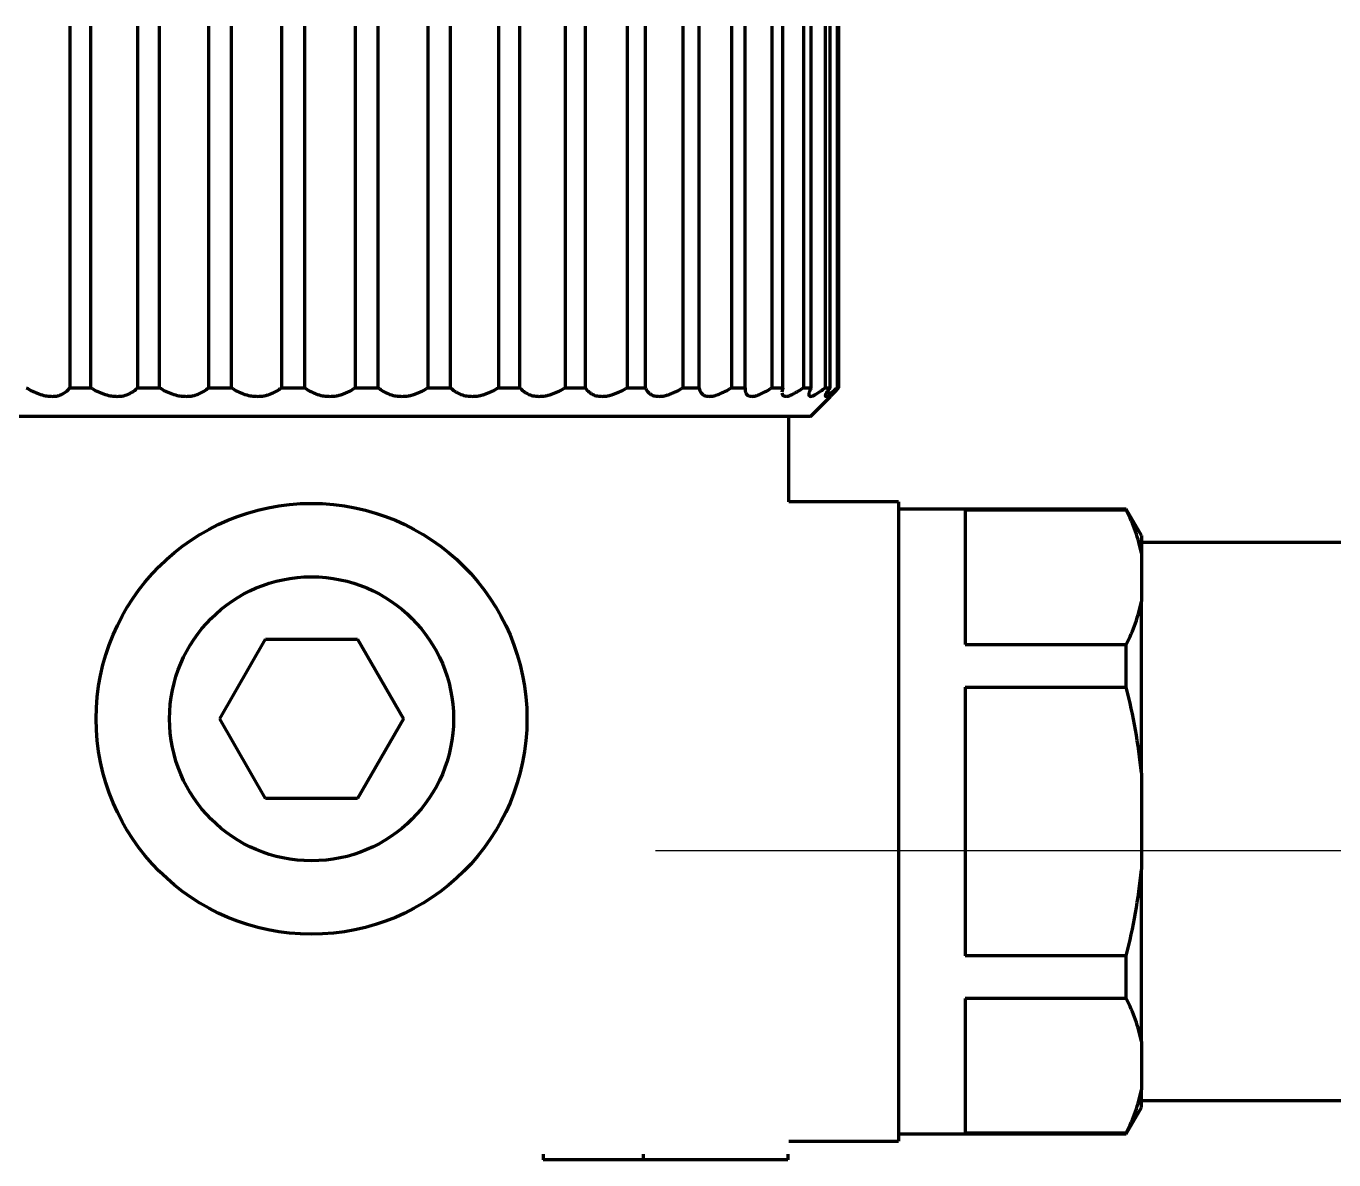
# Model space of a CAD drawing. Header units: inches. Extents: x -2898 to 7248, y 606 to 5598.
# Drawn here: x 2848.18 to 2893.4, y 2322.14 to 2361.34 of the extents above; entities that cross this region are included whole.
import ezdxf

# ---------------------------------------------------------------- set-up
doc = ezdxf.new("R2010")
doc.units = ezdxf.units.IN

# ---------------------------------------------------------------- blocks, each defined once
blk = doc.blocks.new('A$C773D0E90')
at = {"color": 4}
blk.add_line((-50, 0), (50, 0), dxfattribs=at)

msp = doc.modelspace()

# ---------------------------------------------------------------- linework, layer by layer
at = {"linetype": 'Continuous', "lineweight": 70}
for p, q in [((2849.687, 2361.343), (2849.687, 2348.843)), ((2850.41, 2348.843), (2850.41, 2361.343)), ((2852.026, 2361.343), (2852.026, 2348.843)), ((2852.791, 2348.843), (2852.791, 2361.343)), ((2854.483, 2361.343), (2854.483, 2348.843)), ((2855.275, 2348.843), (2855.275, 2361.343)), ((2857.008, 2361.343), (2857.008, 2348.843)), ((2857.812, 2348.843), (2857.812, 2361.343)), ((2859.554, 2361.343), (2859.554, 2348.843)), ((2860.354, 2348.843), (2860.354, 2361.343)), ((2862.071, 2361.343), (2862.071, 2348.843)), ((2862.851, 2348.843), (2862.851, 2361.343)), ((2864.509, 2361.343), (2864.509, 2348.843)), ((2865.255, 2348.843), (2865.255, 2361.343)), ((2866.822, 2361.343), (2866.822, 2348.843)), ((2867.518, 2348.843), (2867.518, 2361.343)), ((2868.963, 2361.343), (2868.963, 2348.843)), ((2869.597, 2348.843), (2869.597, 2361.343)), ((2870.892, 2361.343), (2870.892, 2348.843)), ((2871.451, 2348.843), (2871.451, 2361.343)), ((2872.572, 2361.343), (2872.572, 2348.843)), ((2873.044, 2348.843), (2873.044, 2361.343)), ((2873.968, 2361.343), (2873.968, 2348.843)), ((2874.346, 2348.843), (2874.346, 2361.343)), ((2875.055, 2361.343), (2875.055, 2348.843)), ((2875.33, 2348.843), (2875.33, 2361.343)), ((2875.81, 2361.343), (2875.81, 2348.843)), ((2875.978, 2348.843), (2875.978, 2361.343)), ((2876.22, 2361.343), (2876.22, 2348.843)), ((2876.276, 2348.843), (2876.276, 2361.343)), ((2849.687, 2348.843), (2850.41, 2348.843)), ((2852.026, 2348.843), (2852.791, 2348.843)), ((2854.483, 2348.843), (2855.275, 2348.843)), ((2857.008, 2348.843), (2857.812, 2348.843)), ((2859.554, 2348.843), (2860.354, 2348.843)), ((2862.071, 2348.843), (2862.851, 2348.843)), ((2864.509, 2348.843), (2865.255, 2348.843)), ((2866.822, 2348.843), (2867.518, 2348.843)), ((2868.963, 2348.843), (2869.597, 2348.843)), ((2870.892, 2348.843), (2871.451, 2348.843)), ((2872.572, 2348.843), (2873.044, 2348.843)), ((2873.968, 2348.843), (2874.346, 2348.843)), ((2874.346, 2348.843), (2874.316, 2348.684)), ((2875.055, 2348.843), (2875.33, 2348.843)), ((2875.81, 2348.843), (2875.978, 2348.843)), ((2876.22, 2348.843), (2876.276, 2348.843)), ((2875.297, 2347.843), (2875.997, 2348.543)), ((2875.297, 2347.843), (2840.797, 2347.843)), ((2874.547, 2344.893), (2874.547, 2347.843)), ((2878.347, 2344.893), (2874.547, 2344.893)), ((2878.347, 2344.893), (2878.347, 2322.793)), ((2886.222, 2344.643), (2878.347, 2344.643)), ((2880.647, 2344.61), (2880.647, 2339.964)), ((2886.222, 2344.61), (2880.647, 2344.61)), ((2886.222, 2344.61), (2886.222, 2344.643)), ((2886.747, 2343.734), (2886.222, 2344.643)), ((2886.747, 2343.734), (2886.747, 2343.12)), ((2897.147, 2343.493), (2886.747, 2343.493)), ((2886.747, 2343.12), (2886.747, 2341.454)), ((2886.747, 2335.509), (2886.747, 2341.454)), ((2854.872, 2337.393), (2856.459, 2340.143)), ((2856.459, 2340.143), (2859.635, 2340.143)), ((2859.635, 2340.143), (2861.222, 2337.393)), ((2880.647, 2339.964), (2886.222, 2339.964)), ((2886.222, 2338.488), (2886.222, 2339.964)), ((2880.647, 2338.488), (2880.647, 2329.198)), ((2880.647, 2338.488), (2886.222, 2338.488)), ((2856.459, 2334.643), (2854.872, 2337.393)), ((2861.222, 2337.393), (2859.635, 2334.643)), ((2886.747, 2335.509), (2886.747, 2332.178)), ((2859.635, 2334.643), (2856.459, 2334.643)), ((2886.747, 2326.232), (2886.747, 2332.178)), ((2886.222, 2329.198), (2880.647, 2329.198)), ((2886.222, 2327.722), (2886.222, 2329.198)), ((2880.647, 2327.722), (2880.647, 2323.077)), ((2886.222, 2327.722), (2880.647, 2327.722)), ((2886.747, 2326.232), (2886.747, 2324.567)), ((2886.747, 2323.952), (2886.747, 2324.567)), ((2886.747, 2324.193), (2897.147, 2324.193)), ((2886.222, 2323.043), (2886.747, 2323.952)), ((2880.647, 2323.077), (2886.222, 2323.077)), ((2886.222, 2323.077), (2886.222, 2323.043)), ((2874.547, 2322.793), (2878.347, 2322.793)), ((2878.347, 2323.043), (2886.222, 2323.043)), ((2866.053, 2322.343), (2866.053, 2322.143)), ((2869.517, 2322.343), (2869.517, 2322.143)), ((2874.517, 2322.343), (2874.517, 2322.143)), ((2869.517, 2322.143), (2866.053, 2322.143)), ((2874.517, 2322.143), (2869.517, 2322.143))]:
    msp.add_line(p, q, dxfattribs=at)
for radius in [7.45, 4.91]:
    msp.add_circle((2858.047, 2337.393), radius, dxfattribs=at)
for points, knots in [([(2848.178, 2348.843), (2848.248, 2348.8), (2848.32, 2348.759), (2848.43, 2348.705), (2848.468, 2348.688), (2848.524, 2348.664), (2848.543, 2348.656), (2848.582, 2348.641), (2848.601, 2348.634), (2848.696, 2348.601), (2848.772, 2348.58), (2848.886, 2348.558), (2848.923, 2348.553), (2848.98, 2348.547), (2848.998, 2348.546), (2849.035, 2348.544), (2849.053, 2348.543), (2849.142, 2348.543), (2849.209, 2348.55), (2849.289, 2348.568), (2849.304, 2348.572), (2849.334, 2348.581), (2849.379, 2348.596), (2849.419, 2348.614), (2849.471, 2348.64), (2849.496, 2348.655), (2849.542, 2348.687), (2849.563, 2348.705), (2849.624, 2348.759), (2849.658, 2348.8), (2849.687, 2348.843)], [0, 0, 0, 0, 0.125, 0.125, 0.1875, 0.1875, 0.21875, 0.21875, 0.25, 0.25, 0.375, 0.375, 0.4375, 0.4375, 0.46875, 0.46875, 0.5, 0.5, 0.625, 0.625, 0.65625, 0.65625, 0.6875, 0.75, 0.75, 0.8125, 0.8125, 0.875, 0.875, 1, 1, 1, 1]), ([(2850.41, 2348.843), (2850.479, 2348.8), (2850.55, 2348.759), (2850.66, 2348.705), (2850.697, 2348.688), (2850.754, 2348.664), (2850.774, 2348.656), (2850.812, 2348.641), (2850.832, 2348.634), (2850.929, 2348.601), (2851.008, 2348.58), (2851.126, 2348.558), (2851.165, 2348.553), (2851.225, 2348.547), (2851.244, 2348.546), (2851.283, 2348.544), (2851.302, 2348.543), (2851.398, 2348.543), (2851.471, 2348.55), (2851.558, 2348.568), (2851.576, 2348.572), (2851.609, 2348.581), (2851.659, 2348.596), (2851.705, 2348.614), (2851.765, 2348.64), (2851.793, 2348.655), (2851.847, 2348.687), (2851.873, 2348.705), (2851.946, 2348.759), (2851.988, 2348.8), (2852.026, 2348.843)], [0, 0, 0, 0, 0.125, 0.125, 0.1875, 0.1875, 0.21875, 0.21875, 0.25, 0.25, 0.375, 0.375, 0.4375, 0.4375, 0.46875, 0.46875, 0.5, 0.5, 0.625, 0.625, 0.65625, 0.65625, 0.6875, 0.75, 0.75, 0.8125, 0.8125, 0.875, 0.875, 1, 1, 1, 1]), ([(2852.791, 2348.843), (2852.857, 2348.8), (2852.926, 2348.759), (2853.033, 2348.705), (2853.07, 2348.688), (2853.126, 2348.664), (2853.145, 2348.656), (2853.184, 2348.641), (2853.203, 2348.634), (2853.301, 2348.601), (2853.38, 2348.58), (2853.5, 2348.558), (2853.541, 2348.553), (2853.602, 2348.547), (2853.623, 2348.546), (2853.663, 2348.544), (2853.683, 2348.543), (2853.783, 2348.543), (2853.86, 2348.55), (2853.954, 2348.568), (2853.973, 2348.572), (2854.01, 2348.581), (2854.063, 2348.596), (2854.115, 2348.614), (2854.18, 2348.64), (2854.212, 2348.655), (2854.274, 2348.687), (2854.303, 2348.705), (2854.386, 2348.759), (2854.437, 2348.8), (2854.483, 2348.843)], [0, 0, 0, 0, 0.125, 0.125, 0.1875, 0.1875, 0.21875, 0.21875, 0.25, 0.25, 0.375, 0.375, 0.4375, 0.4375, 0.46875, 0.46875, 0.5, 0.5, 0.625, 0.625, 0.65625, 0.65625, 0.6875, 0.75, 0.75, 0.8125, 0.8125, 0.875, 0.875, 1, 1, 1, 1]), ([(2855.275, 2348.843), (2855.336, 2348.8), (2855.401, 2348.759), (2855.504, 2348.705), (2855.539, 2348.688), (2855.594, 2348.664), (2855.613, 2348.656), (2855.65, 2348.641), (2855.669, 2348.634), (2855.764, 2348.601), (2855.843, 2348.58), (2855.963, 2348.558), (2856.004, 2348.553), (2856.066, 2348.547), (2856.087, 2348.546), (2856.128, 2348.544), (2856.149, 2348.543), (2856.251, 2348.543), (2856.332, 2348.55), (2856.43, 2348.568), (2856.45, 2348.572), (2856.488, 2348.581), (2856.546, 2348.596), (2856.6, 2348.614), (2856.671, 2348.64), (2856.706, 2348.655), (2856.773, 2348.687), (2856.805, 2348.705), (2856.898, 2348.759), (2856.955, 2348.8), (2857.008, 2348.843)], [0, 0, 0, 0, 0.125, 0.125, 0.1875, 0.1875, 0.21875, 0.21875, 0.25, 0.25, 0.375, 0.375, 0.4375, 0.4375, 0.46875, 0.46875, 0.5, 0.5, 0.625, 0.625, 0.65625, 0.65625, 0.6875, 0.75, 0.75, 0.8125, 0.8125, 0.875, 0.875, 1, 1, 1, 1]), ([(2857.812, 2348.843), (2857.868, 2348.8), (2857.928, 2348.759), (2858.025, 2348.705), (2858.058, 2348.688), (2858.11, 2348.664), (2858.127, 2348.656), (2858.163, 2348.641), (2858.181, 2348.634), (2858.273, 2348.601), (2858.348, 2348.58), (2858.467, 2348.558), (2858.507, 2348.553), (2858.569, 2348.547), (2858.59, 2348.546), (2858.631, 2348.544), (2858.652, 2348.543), (2858.754, 2348.543), (2858.836, 2348.55), (2858.937, 2348.568), (2858.958, 2348.572), (2858.998, 2348.581), (2859.057, 2348.596), (2859.114, 2348.614), (2859.189, 2348.64), (2859.226, 2348.655), (2859.297, 2348.687), (2859.332, 2348.705), (2859.433, 2348.759), (2859.495, 2348.8), (2859.554, 2348.843)], [0, 0, 0, 0, 0.125, 0.125, 0.1875, 0.1875, 0.21875, 0.21875, 0.25, 0.25, 0.375, 0.375, 0.4375, 0.4375, 0.46875, 0.46875, 0.5, 0.5, 0.625, 0.625, 0.65625, 0.65625, 0.6875, 0.75, 0.75, 0.8125, 0.8125, 0.875, 0.875, 1, 1, 1, 1]), ([(2860.354, 2348.843), (2860.404, 2348.8), (2860.457, 2348.759), (2860.545, 2348.705), (2860.576, 2348.688), (2860.624, 2348.664), (2860.64, 2348.656), (2860.674, 2348.641), (2860.691, 2348.634), (2860.776, 2348.601), (2860.848, 2348.58), (2860.962, 2348.558), (2861.001, 2348.553), (2861.062, 2348.547), (2861.082, 2348.546), (2861.122, 2348.544), (2861.142, 2348.543), (2861.244, 2348.543), (2861.325, 2348.55), (2861.427, 2348.568), (2861.448, 2348.572), (2861.488, 2348.581), (2861.549, 2348.596), (2861.607, 2348.614), (2861.685, 2348.64), (2861.723, 2348.655), (2861.797, 2348.687), (2861.834, 2348.705), (2861.94, 2348.759), (2862.007, 2348.8), (2862.071, 2348.843)], [0, 0, 0, 0, 0.125, 0.125, 0.1875, 0.1875, 0.21875, 0.21875, 0.25, 0.25, 0.375, 0.375, 0.4375, 0.4375, 0.46875, 0.46875, 0.5, 0.5, 0.625, 0.625, 0.65625, 0.65625, 0.6875, 0.75, 0.75, 0.8125, 0.8125, 0.875, 0.875, 1, 1, 1, 1]), ([(2862.851, 2348.843), (2862.893, 2348.8), (2862.94, 2348.759), (2863.018, 2348.705), (2863.045, 2348.688), (2863.088, 2348.664), (2863.103, 2348.656), (2863.133, 2348.641), (2863.149, 2348.634), (2863.227, 2348.601), (2863.294, 2348.58), (2863.401, 2348.558), (2863.438, 2348.553), (2863.495, 2348.547), (2863.515, 2348.546), (2863.554, 2348.544), (2863.573, 2348.543), (2863.671, 2348.543), (2863.75, 2348.55), (2863.851, 2348.568), (2863.872, 2348.572), (2863.912, 2348.581), (2863.972, 2348.596), (2864.031, 2348.614), (2864.109, 2348.64), (2864.148, 2348.655), (2864.224, 2348.687), (2864.262, 2348.705), (2864.372, 2348.759), (2864.442, 2348.8), (2864.509, 2348.843)], [0, 0, 0, 0, 0.125, 0.125, 0.1875, 0.1875, 0.21875, 0.21875, 0.25, 0.25, 0.375, 0.375, 0.4375, 0.4375, 0.46875, 0.46875, 0.5, 0.5, 0.625, 0.625, 0.65625, 0.65625, 0.6875, 0.75, 0.75, 0.8125, 0.8125, 0.875, 0.875, 1, 1, 1, 1]), ([(2865.255, 2348.843), (2865.289, 2348.8), (2865.327, 2348.759), (2865.393, 2348.705), (2865.417, 2348.688), (2865.454, 2348.664), (2865.467, 2348.656), (2865.494, 2348.641), (2865.507, 2348.634), (2865.577, 2348.601), (2865.637, 2348.58), (2865.736, 2348.558), (2865.77, 2348.553), (2865.823, 2348.547), (2865.841, 2348.546), (2865.878, 2348.544), (2865.896, 2348.543), (2865.988, 2348.543), (2866.065, 2348.55), (2866.163, 2348.568), (2866.182, 2348.572), (2866.222, 2348.581), (2866.28, 2348.596), (2866.339, 2348.614), (2866.416, 2348.64), (2866.455, 2348.655), (2866.531, 2348.687), (2866.569, 2348.705), (2866.68, 2348.759), (2866.752, 2348.8), (2866.822, 2348.843)], [0, 0, 0, 0, 0.125, 0.125, 0.1875, 0.1875, 0.21875, 0.21875, 0.25, 0.25, 0.375, 0.375, 0.4375, 0.4375, 0.46875, 0.46875, 0.5, 0.5, 0.625, 0.625, 0.65625, 0.65625, 0.6875, 0.75, 0.75, 0.8125, 0.8125, 0.875, 0.875, 1, 1, 1, 1]), ([(2867.518, 2348.843), (2867.543, 2348.8), (2867.573, 2348.759), (2867.626, 2348.705), (2867.645, 2348.688), (2867.676, 2348.664), (2867.687, 2348.656), (2867.709, 2348.641), (2867.721, 2348.634), (2867.78, 2348.601), (2867.833, 2348.58), (2867.921, 2348.558), (2867.951, 2348.553), (2868, 2348.547), (2868.016, 2348.546), (2868.05, 2348.544), (2868.066, 2348.543), (2868.152, 2348.543), (2868.223, 2348.55), (2868.316, 2348.568), (2868.335, 2348.572), (2868.372, 2348.581), (2868.428, 2348.596), (2868.485, 2348.614), (2868.56, 2348.64), (2868.598, 2348.655), (2868.673, 2348.687), (2868.71, 2348.705), (2868.821, 2348.759), (2868.893, 2348.8), (2868.963, 2348.843)], [0, 0, 0, 0, 0.125, 0.125, 0.1875, 0.1875, 0.21875, 0.21875, 0.25, 0.25, 0.375, 0.375, 0.4375, 0.4375, 0.46875, 0.46875, 0.5, 0.5, 0.625, 0.625, 0.65625, 0.65625, 0.6875, 0.75, 0.75, 0.8125, 0.8125, 0.875, 0.875, 1, 1, 1, 1]), ([(2869.597, 2348.843), (2869.612, 2348.8), (2869.633, 2348.759), (2869.672, 2348.705), (2869.686, 2348.688), (2869.71, 2348.664), (2869.719, 2348.656), (2869.737, 2348.641), (2869.746, 2348.634), (2869.794, 2348.601), (2869.838, 2348.58), (2869.913, 2348.558), (2869.94, 2348.553), (2869.983, 2348.547), (2869.997, 2348.546), (2870.027, 2348.544), (2870.042, 2348.543), (2870.118, 2348.543), (2870.183, 2348.55), (2870.269, 2348.568), (2870.287, 2348.572), (2870.322, 2348.581), (2870.374, 2348.596), (2870.428, 2348.614), (2870.499, 2348.64), (2870.535, 2348.655), (2870.608, 2348.687), (2870.644, 2348.705), (2870.751, 2348.759), (2870.822, 2348.8), (2870.892, 2348.843)], [0, 0, 0, 0, 0.125, 0.125, 0.1875, 0.1875, 0.21875, 0.21875, 0.25, 0.25, 0.375, 0.375, 0.4375, 0.4375, 0.46875, 0.46875, 0.5, 0.5, 0.625, 0.625, 0.65625, 0.65625, 0.6875, 0.75, 0.75, 0.8125, 0.8125, 0.875, 0.875, 1, 1, 1, 1]), ([(2871.451, 2348.843), (2871.457, 2348.8), (2871.467, 2348.759), (2871.492, 2348.705), (2871.501, 2348.688), (2871.518, 2348.664), (2871.524, 2348.656), (2871.537, 2348.641), (2871.543, 2348.634), (2871.579, 2348.601), (2871.614, 2348.58), (2871.675, 2348.558), (2871.697, 2348.553), (2871.733, 2348.547), (2871.745, 2348.546), (2871.771, 2348.544), (2871.783, 2348.543), (2871.849, 2348.543), (2871.907, 2348.55), (2871.985, 2348.568), (2872, 2348.572), (2872.032, 2348.581), (2872.08, 2348.596), (2872.129, 2348.614), (2872.196, 2348.64), (2872.23, 2348.655), (2872.298, 2348.687), (2872.332, 2348.705), (2872.435, 2348.759), (2872.503, 2348.8), (2872.572, 2348.843)], [0, 0, 0, 0, 0.125, 0.125, 0.1875, 0.1875, 0.21875, 0.21875, 0.25, 0.25, 0.375, 0.375, 0.4375, 0.4375, 0.46875, 0.46875, 0.5, 0.5, 0.625, 0.625, 0.65625, 0.65625, 0.6875, 0.75, 0.75, 0.8125, 0.8125, 0.875, 0.875, 1, 1, 1, 1]), ([(2873.044, 2348.843), (2873.04, 2348.8), (2873.041, 2348.759), (2873.05, 2348.705), (2873.054, 2348.688), (2873.063, 2348.664), (2873.066, 2348.656), (2873.074, 2348.641), (2873.078, 2348.634), (2873.101, 2348.601), (2873.125, 2348.58), (2873.171, 2348.558), (2873.189, 2348.553), (2873.217, 2348.547), (2873.227, 2348.546), (2873.247, 2348.544), (2873.258, 2348.543), (2873.312, 2348.543), (2873.361, 2348.55), (2873.429, 2348.568), (2873.443, 2348.572), (2873.47, 2348.581), (2873.513, 2348.596), (2873.557, 2348.614), (2873.617, 2348.64), (2873.648, 2348.655), (2873.711, 2348.687), (2873.743, 2348.705), (2873.838, 2348.759), (2873.903, 2348.8), (2873.968, 2348.843)], [0, 0, 0, 0, 0.125, 0.125, 0.1875, 0.1875, 0.21875, 0.21875, 0.25, 0.25, 0.375, 0.375, 0.4375, 0.4375, 0.46875, 0.46875, 0.5, 0.5, 0.625, 0.625, 0.65625, 0.65625, 0.6875, 0.75, 0.75, 0.8125, 0.8125, 0.875, 0.875, 1, 1, 1, 1]), ([(2874.318, 2348.648), (2874.319, 2348.641), (2874.321, 2348.634), (2874.33, 2348.601), (2874.343, 2348.58), (2874.374, 2348.558), (2874.385, 2348.553), (2874.406, 2348.547), (2874.413, 2348.546), (2874.428, 2348.544), (2874.436, 2348.543), (2874.478, 2348.543), (2874.517, 2348.55), (2874.573, 2348.568), (2874.585, 2348.572), (2874.609, 2348.581), (2874.645, 2348.596), (2874.683, 2348.614), (2874.736, 2348.64), (2874.763, 2348.655), (2874.819, 2348.687), (2874.848, 2348.705), (2874.934, 2348.759), (2874.994, 2348.8), (2875.055, 2348.843)], [0, 0, 0, 0, 0.037999, 0.037999, 0.198333, 0.198333, 0.278499, 0.278499, 0.318583, 0.318583, 0.358666, 0.358666, 0.519, 0.519, 0.559083, 0.559083, 0.599166, 0.679333, 0.679333, 0.7595, 0.7595, 0.839667, 0.839667, 1, 1, 1, 1]), ([(2875.33, 2348.843), (2875.306, 2348.8), (2875.287, 2348.759), (2875.265, 2348.705), (2875.259, 2348.688), (2875.252, 2348.664), (2875.25, 2348.656), (2875.247, 2348.641), (2875.246, 2348.634), (2875.242, 2348.601), (2875.244, 2348.58), (2875.258, 2348.558), (2875.264, 2348.553), (2875.276, 2348.547), (2875.281, 2348.546), (2875.29, 2348.544), (2875.296, 2348.543), (2875.324, 2348.543), (2875.353, 2348.55), (2875.397, 2348.568), (2875.406, 2348.572), (2875.424, 2348.581), (2875.454, 2348.596), (2875.485, 2348.614), (2875.529, 2348.64), (2875.553, 2348.655), (2875.601, 2348.687), (2875.626, 2348.705), (2875.702, 2348.759), (2875.755, 2348.8), (2875.81, 2348.843)], [0, 0, 0, 0, 0.125, 0.125, 0.1875, 0.1875, 0.21875, 0.21875, 0.25, 0.25, 0.375, 0.375, 0.4375, 0.4375, 0.46875, 0.46875, 0.5, 0.5, 0.625, 0.625, 0.65625, 0.65625, 0.6875, 0.75, 0.75, 0.8125, 0.8125, 0.875, 0.875, 1, 1, 1, 1]), ([(2875.978, 2348.843), (2875.945, 2348.8), (2875.916, 2348.759), (2875.88, 2348.705), (2875.869, 2348.688), (2875.854, 2348.664), (2875.849, 2348.656), (2875.841, 2348.641), (2875.837, 2348.634), (2875.819, 2348.601), (2875.81, 2348.58), (2875.808, 2348.563), (2875.808, 2348.561), (2875.808, 2348.559)], [0, 0, 0, 0, 0.31692, 0.31692, 0.475379, 0.475379, 0.554609, 0.554609, 0.633839, 0.633839, 0.950759, 0.950759, 1, 1, 1, 1]), ([(2875.811, 2348.548), (2875.812, 2348.547), (2875.813, 2348.545), (2875.817, 2348.544), (2875.819, 2348.543), (2875.834, 2348.543), (2875.851, 2348.55), (2875.882, 2348.568), (2875.888, 2348.572), (2875.902, 2348.581), (2875.924, 2348.596), (2875.948, 2348.614), (2875.983, 2348.64), (2876.001, 2348.655), (2876.041, 2348.687), (2876.061, 2348.705), (2876.126, 2348.759), (2876.171, 2348.8), (2876.22, 2348.843)], [0, 0, 0, 0, 0.044756, 0.044756, 0.100947, 0.100947, 0.32571, 0.32571, 0.381901, 0.381901, 0.438092, 0.550473, 0.550473, 0.662855, 0.662855, 0.775237, 0.775237, 1, 1, 1, 1]), ([(2876.276, 2348.843), (2876.235, 2348.8), (2876.198, 2348.759), (2876.147, 2348.705), (2876.131, 2348.688), (2876.109, 2348.664), (2876.102, 2348.656), (2876.088, 2348.641), (2876.081, 2348.634), (2876.05, 2348.601), (2876.031, 2348.58), (2876.011, 2348.558), (2876.006, 2348.553), (2876.001, 2348.547), (2875.999, 2348.546), (2875.998, 2348.544), (2875.997, 2348.543), (2875.997, 2348.543), (2875.997, 2348.543)], [0, 0, 0, 0, 0.249789, 0.249789, 0.374684, 0.374684, 0.437131, 0.437131, 0.499578, 0.499578, 0.749368, 0.749368, 0.874262, 0.874262, 0.93671, 0.93671, 0.999157, 1, 1, 1, 1]), ([(2886.747, 2343.12), (2886.698, 2343.371), (2886.628, 2343.621), (2886.451, 2344.118), (2886.344, 2344.364), (2886.222, 2344.61)], [0, 0, 0, 0, 0.5, 0.5, 1, 1, 1, 1]), ([(2886.222, 2339.964), (2886.344, 2340.21), (2886.451, 2340.456), (2886.628, 2340.953), (2886.698, 2341.203), (2886.747, 2341.454)], [0, 0, 0, 0, 0.5, 0.5, 1, 1, 1, 1]), ([(2886.747, 2335.509), (2886.698, 2336.012), (2886.628, 2336.512), (2886.451, 2337.505), (2886.344, 2337.998), (2886.222, 2338.488)], [0, 0, 0, 0, 0.5, 0.5, 1, 1, 1, 1]), ([(2886.222, 2329.198), (2886.344, 2329.689), (2886.451, 2330.182), (2886.628, 2331.175), (2886.698, 2331.675), (2886.747, 2332.178)], [0, 0, 0, 0, 0.5, 0.5, 1, 1, 1, 1]), ([(2886.747, 2326.232), (2886.698, 2326.484), (2886.628, 2326.734), (2886.451, 2327.23), (2886.344, 2327.477), (2886.222, 2327.722)], [0, 0, 0, 0, 0.5, 0.5, 1, 1, 1, 1]), ([(2886.222, 2323.077), (2886.344, 2323.322), (2886.451, 2323.569), (2886.628, 2324.065), (2886.698, 2324.315), (2886.747, 2324.567)], [0, 0, 0, 0, 0.5, 0.5, 1, 1, 1, 1])]:
    msp.add_open_spline(points, degree=3, knots=knots, dxfattribs=at)

# ---------------------------------------------------------------- block references
msp.add_blockref('A$C773D0E90', (2919.947, 2332.843))

doc.saveas('drawing.dxf')
